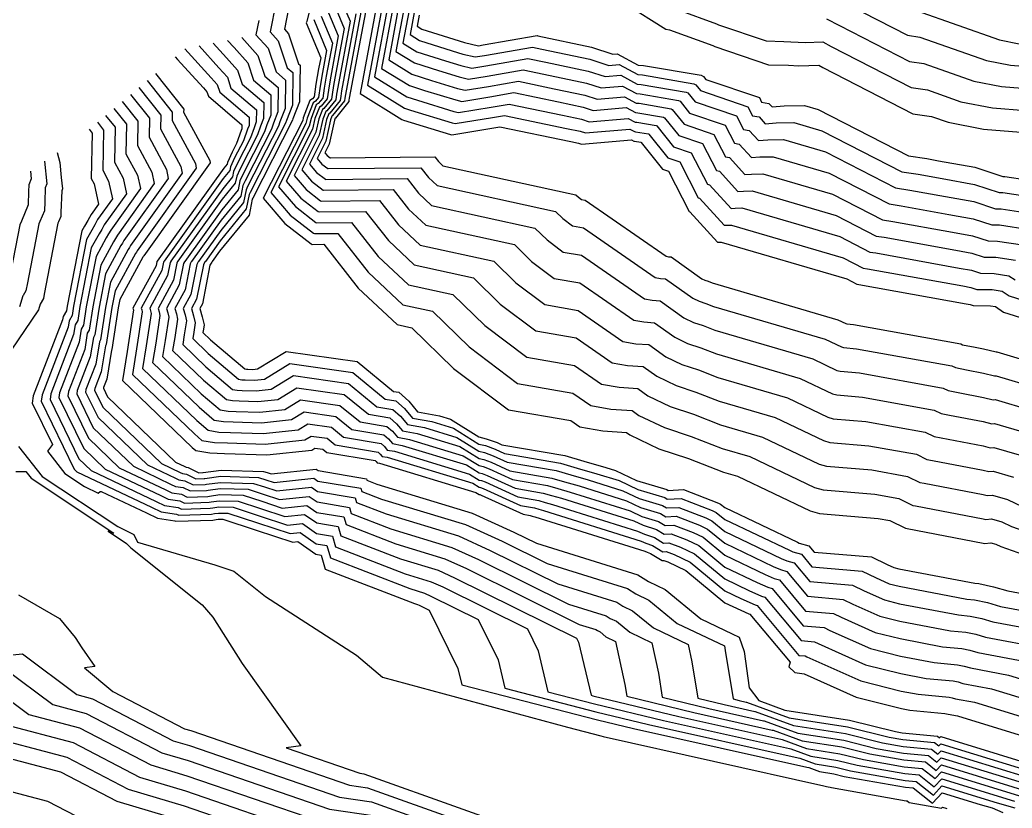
# Model space of a CAD drawing. Header units: millimetres. Extents: x 1157528 to 1158127, y 1280646 to 1281429.
# Drawn here: x 1157855.7 to 1157924.3, y 1281205.8 to 1281260.3 of the extents above; entities that cross this region are included whole.
import ezdxf

# ---------------------------------------------------------------- set-up
doc = ezdxf.new("R2010")
doc.units = ezdxf.units.MM
doc.layers.add('OCTUBRE', color=31, linetype='Continuous')

msp = doc.modelspace()

# ---------------------------------------------------------------- linework, layer by layer
at = {"layer": 'OCTUBRE', "flags": 128}
for points, elevation in [([(1157892.901, 1281280.181), (1157892.7, 1281279.497), (1157892.463, 1281278.692), (1157891.352, 1281274.92), (1157891.222, 1281274.191), (1157891.233, 1281268.502), (1157891.447, 1281268.21), (1157892.975, 1281265.416), (1157895.07, 1281263.141), (1157897.596, 1281261.394), (1157900.38, 1281259.657), (1157900.63, 1281259.607), (1157903.616, 1281258.527), (1157903.766, 1281258.45), (1157907.463, 1281257.192), (1157908.84, 1281257.152), (1157909.561, 1281257.121), (1157910.938, 1281257.158), (1157911.231, 1281257.002), (1157917.453, 1281253.806), (1157918.724, 1281253.617), (1157919.877, 1281253.212), (1157922.336, 1281252.74), (1157924.904, 1281252.528)], 299.5), ([(1157875.904, 1281261.615), (1157875.555, 1281260.172), (1157875.519, 1281260.075), (1157876.521, 1281257.67), (1157876.38, 1281256.91), (1157876.198, 1281255.844), (1157876.061, 1281254.959), (1157875.958, 1281254.832), (1157875.782, 1281254.713), (1157875.317, 1281253.526), (1157875.278, 1281253.342), (1157872.547, 1281247.969), (1157874.039, 1281246.208), (1157875.86, 1281244.806), (1157875.942, 1281244.771), (1157876.744, 1281244.779), (1157879.114, 1281241.753), (1157881.803, 1281239.231), (1157882.824, 1281239.008), (1157885.702, 1281236.2), (1157889.495, 1281233.342), (1157893.817, 1281232.59), (1157894.438, 1281232.159), (1157896.015, 1281231.884), (1157897.654, 1281231.772), (1157897.887, 1281231.604), (1157899.879, 1281230.647), (1157901.946, 1281229.964), (1157904.357, 1281229.031), (1157905.322, 1281228.748), (1157910.342, 1281226.352), (1157911.002, 1281226.168), (1157915.035, 1281225.826), (1157915.859, 1281225.677), (1157916.946, 1281225.147), (1157917.043, 1281225.127), (1157922.291, 1281224.124), (1157922.388, 1281224.099), (1157922.836, 1281224.147), (1157923.187, 1281224.043), (1157923.523, 1281223.884), (1157925.088, 1281223.329)], 309.5), ([(1157879.771, 1281261.706), (1157878.496, 1281254.867), (1157878.476, 1281254.748), (1157878.461, 1281254.65), (1157877.539, 1281253.503), (1157877.519, 1281253.49), (1157877.467, 1281253.358), (1157877.115, 1281251.706), (1157876.812, 1281251.109), (1157876.978, 1281250.913), (1157877.18, 1281250.757), (1157877.189, 1281250.753), (1157884.407, 1281250.825), (1157884.67, 1281250.489), (1157884.969, 1281250.209), (1157894.16, 1281248.2), (1157894.327, 1281248.037), (1157894.548, 1281247.871), (1157894.799, 1281247.827), (1157900.388, 1281243.953), (1157900.563, 1281243.922), (1157900.745, 1281243.91), (1157902.852, 1281242.4), (1157903.073, 1281242.294), (1157903.302, 1281242.218), (1157903.57, 1281242.115), (1157912.26, 1281239.563), (1157912.817, 1281239.297), (1157912.891, 1281239.276), (1157913.339, 1281239.238), (1157920.751, 1281237.898), (1157920.872, 1281237.839), (1157921.75, 1281237.664), (1157922.325, 1281237.554), (1157923.194, 1281237.333), (1157923.244, 1281237.338), (1157926.401, 1281236.403)], 305.5), ([(1157880.528, 1281262.032), (1157879.253, 1281255.193), (1157882.132, 1281253.407), (1157882.254, 1281253.368), (1157885.486, 1281252.374), (1157885.595, 1281252.35), (1157888.497, 1281252.825), (1157888.911, 1281252.897), (1157893.799, 1281251.876), (1157894.33, 1281251.763), (1157894.543, 1281251.695), (1157898.007, 1281251.995), (1157898.168, 1281251.907), (1157898.209, 1281251.904), (1157898.652, 1281251.829), (1157898.669, 1281251.82), (1157900.146, 1281249.973), (1157900.557, 1281249.833), (1157901.991, 1281247.033), (1157902.026, 1281247.026), (1157903.943, 1281244.92), (1157904.038, 1281244.927), (1157904.191, 1281244.93), (1157912.881, 1281242.379), (1157913.572, 1281242.023), (1157913.713, 1281242.002), (1157921.126, 1281240.662), (1157921.404, 1281240.613), (1157921.618, 1281240.542), (1157922.806, 1281240.524), (1157923.149, 1281240.472), (1157923.699, 1281240.096), (1157926.793, 1281239.111)], 304.5), ([(1157880.879, 1281261.855), (1157879.746, 1281255.776), (1157882.304, 1281254.188), (1157882.735, 1281254.051), (1157885.608, 1281253.168), (1157885.826, 1281253.119), (1157888.405, 1281253.541), (1157889.232, 1281253.684), (1157893.515, 1281252.791), (1157894.442, 1281252.593), (1157894.814, 1281252.474), (1157897.884, 1281252.739), (1157898.205, 1281252.565), (1157898.286, 1281252.559), (1157899.174, 1281252.407), (1157899.207, 1281252.39), (1157900.52, 1281250.749), (1157901.342, 1281250.469), (1157902.616, 1281247.979), (1157902.71, 1281247.963), (1157904.415, 1281246.091), (1157904.603, 1281246.104), (1157904.91, 1281246.11), (1157912.634, 1281243.842), (1157914.017, 1281243.132), (1157914.299, 1281243.09), (1157920.888, 1281241.899), (1157921.446, 1281241.799), (1157921.873, 1281241.658), (1157922.929, 1281241.642), (1157923.615, 1281241.539), (1157924.102, 1281241.205), (1157926.846, 1281240.332)], 304), ([(1157881.229, 1281261.677), (1157880.238, 1281256.358), (1157882.477, 1281254.968), (1157883.215, 1281254.734), (1157885.729, 1281253.961), (1157886.056, 1281253.887), (1157888.313, 1281254.257), (1157889.554, 1281254.472), (1157893.23, 1281253.705), (1157894.555, 1281253.422), (1157895.086, 1281253.253), (1157897.76, 1281253.484), (1157898.243, 1281253.222), (1157898.364, 1281253.214), (1157899.695, 1281252.986), (1157899.745, 1281252.96), (1157900.894, 1281251.524), (1157902.126, 1281251.104), (1157903.242, 1281248.926), (1157903.395, 1281248.899), (1157904.886, 1281247.261), (1157905.169, 1281247.281), (1157905.63, 1281247.29), (1157912.388, 1281245.306), (1157914.462, 1281244.24), (1157914.886, 1281244.177), (1157920.651, 1281243.135), (1157921.487, 1281242.986), (1157922.128, 1281242.774), (1157923.052, 1281242.76), (1157924.081, 1281242.605), (1157924.506, 1281242.314)], 303.5), ([(1157881.58, 1281261.5), (1157880.731, 1281256.94), (1157882.649, 1281255.749), (1157883.696, 1281255.417), (1157885.851, 1281254.755), (1157886.286, 1281254.656), (1157888.221, 1281254.973), (1157889.875, 1281255.26), (1157892.945, 1281254.619), (1157894.667, 1281254.252), (1157895.357, 1281254.032), (1157897.636, 1281254.229), (1157898.28, 1281253.879), (1157898.442, 1281253.868), (1157900.217, 1281253.564), (1157900.283, 1281253.53), (1157901.268, 1281252.299), (1157902.911, 1281251.74), (1157903.867, 1281249.873), (1157904.079, 1281249.835), (1157905.358, 1281248.431), (1157905.734, 1281248.458), (1157906.349, 1281248.47), (1157912.142, 1281246.769), (1157914.907, 1281245.349), (1157915.472, 1281245.265), (1157920.413, 1281244.371), (1157921.529, 1281244.173), (1157922.383, 1281243.89), (1157923.175, 1281243.878), (1157924.547, 1281243.672)], 303), ([(1157873.428, 1281261.443), (1157873.034, 1281259.453), (1157873.594, 1281258.833), (1157874.213, 1281256.967), (1157874.593, 1281256.645), (1157874.567, 1281254.399), (1157874.154, 1281253.344), (1157874.082, 1281253.145), (1157871.655, 1281248.369), (1157871.583, 1281248.214), (1157871.382, 1281247.223), (1157869.576, 1281245.017), (1157868.554, 1281243.587), (1157868.52, 1281243.554), (1157868.415, 1281243.356), (1157867.946, 1281240.982), (1157867.591, 1281240.334), (1157867.743, 1281239.839), (1157867.854, 1281239.349), (1157867.756, 1281238.711), (1157867.684, 1281238.265), (1157868.754, 1281237.237), (1157870.854, 1281235.453), (1157871.068, 1281235.418), (1157871.294, 1281235.41), (1157871.944, 1281235.391), (1157872.633, 1281235.462), (1157874.387, 1281236.536), (1157878.747, 1281235.91), (1157880.97, 1281234.081), (1157881.712, 1281233.957), (1157882.322, 1281233.422), (1157882.867, 1281232.764), (1157884.21, 1281232.519), (1157885.71, 1281232.063), (1157887.461, 1281230.971), (1157887.906, 1281230.859), (1157888.584, 1281230.619), (1157889.23, 1281230.324), (1157893.095, 1281229.651), (1157894.252, 1281229.314), (1157895.613, 1281228.922), (1157897.144, 1281228.443), (1157898.437, 1281227.839), (1157900.293, 1281227.274), (1157900.472, 1281227.163), (1157901.433, 1281227.207), (1157903.576, 1281226.379), (1157903.853, 1281226.247), (1157904.451, 1281225.754), (1157908.913, 1281223.624), (1157909.161, 1281223.512), (1157909.749, 1281223.348), (1157910.467, 1281222.487), (1157913.936, 1281222.193), (1157914.871, 1281221.737), (1157915.805, 1281221.318), (1157916.501, 1281221.144), (1157921.167, 1281220.252), (1157921.701, 1281220.203), (1157922.609, 1281220.012), (1157923.491, 1281219.752), (1157928.759, 1281218.77)], 311), ([(1157874.301, 1281261.073), (1157874.018, 1281259.645), (1157874.298, 1281259.336), (1157874.991, 1281257.247), (1157875.095, 1281257.159), (1157875.066, 1281254.633), (1157874.601, 1281253.445), (1157874.565, 1281253.346), (1157871.834, 1281247.973), (1157871.798, 1281247.895), (1157871.572, 1281246.781), (1157869.541, 1281244.299), (1157869.03, 1281243.584), (1157868.992, 1281243.546), (1157868.873, 1281243.324), (1157868.346, 1281240.654), (1157868.169, 1281240.329), (1157868.34, 1281239.772), (1157868.464, 1281239.221), (1157868.415, 1281238.903), (1157868.379, 1281238.68), (1157868.914, 1281238.166), (1157871.276, 1281236.159), (1157871.384, 1281236.141), (1157871.497, 1281236.137), (1157871.822, 1281236.127), (1157872.166, 1281236.163), (1157874.14, 1281237.371), (1157879.044, 1281236.667), (1157881.545, 1281234.609), (1157881.916, 1281234.547), (1157882.602, 1281233.945), (1157883.215, 1281233.205), (1157884.726, 1281232.929), (1157885.49, 1281232.697), (1157887.461, 1281231.468), (1157887.961, 1281231.342), (1157888.723, 1281231.072), (1157889.046, 1281230.925), (1157893.394, 1281230.168), (1157894.697, 1281229.788), (1157896.228, 1281229.348), (1157896.891, 1281229.14), (1157898.346, 1281228.461), (1157900.434, 1281227.825), (1157900.523, 1281227.769), (1157901.605, 1281227.82), (1157904.016, 1281226.887), (1157904.154, 1281226.822), (1157904.453, 1281226.575), (1157909.472, 1281224.179), (1157909.597, 1281224.123), (1157910.257, 1281223.939), (1157910.617, 1281223.508), (1157914.591, 1281223.171), (1157915.663, 1281222.648), (1157916.13, 1281222.439), (1157916.478, 1281222.352), (1157921.727, 1281221.349), (1157921.994, 1281221.324), (1157923.016, 1281221.11), (1157924.007, 1281220.816), (1157929.935, 1281219.712)], 310.5), ([(1157877.072, 1281260.787), (1157877.74, 1281259.184), (1157877.173, 1281256.144), (1157877.052, 1281255.433), (1157876.961, 1281254.843), (1157876.551, 1281254.334), (1157876.433, 1281254.254), (1157876.123, 1281253.463), (1157875.967, 1281252.729), (1157874.146, 1281249.147), (1157875.141, 1281247.972), (1157876.355, 1281247.038), (1157876.41, 1281247.014), (1157879.618, 1281247.046), (1157881.198, 1281245.029), (1157882.99, 1281243.348), (1157887.075, 1281242.455), (1157888.936, 1281240.639), (1157891.39, 1281238.79), (1157894.185, 1281238.304), (1157896.669, 1281236.582), (1157897.721, 1281236.399), (1157898.813, 1281236.324), (1157899.749, 1281235.653), (1157901.076, 1281235.015), (1157902.454, 1281234.559), (1157904.062, 1281233.938), (1157907.924, 1281232.804), (1157911.27, 1281231.206), (1157911.71, 1281231.083), (1157914.399, 1281230.855), (1157917.693, 1281230.26), (1157918.418, 1281229.906), (1157918.808, 1281229.828), (1157922.304, 1281229.16), (1157922.69, 1281229.062), (1157922.989, 1281229.094), (1157924.392, 1281228.678)], 308), ([(1157877.59, 1281261.024), (1157878.146, 1281259.688), (1157877.438, 1281255.888), (1157877.337, 1281255.296), (1157877.261, 1281254.805), (1157876.748, 1281254.167), (1157876.65, 1281254.102), (1157876.392, 1281253.442), (1157876.197, 1281252.524), (1157874.68, 1281249.539), (1157875.508, 1281248.561), (1157876.52, 1281247.782), (1157876.566, 1281247.762), (1157880.576, 1281247.802), (1157881.892, 1281246.121), (1157883.386, 1281244.72), (1157888.492, 1281243.604), (1157890.015, 1281242.119), (1157892.021, 1281240.606), (1157894.308, 1281240.208), (1157897.413, 1281238.056), (1157898.289, 1281237.903), (1157899.2, 1281237.841), (1157900.37, 1281237.002), (1157901.476, 1281236.471), (1157902.624, 1281236.091), (1157903.964, 1281235.573), (1157908.791, 1281234.156), (1157911.579, 1281232.825), (1157911.947, 1281232.722), (1157914.187, 1281232.532), (1157918.305, 1281231.788), (1157918.909, 1281231.493), (1157919.397, 1281231.396), (1157922.308, 1281230.839), (1157922.791, 1281230.716), (1157923.04, 1281230.742), (1157924.794, 1281230.223)], 307.5), ([(1157878.107, 1281261.261), (1157878.552, 1281260.192), (1157877.703, 1281255.633), (1157877.622, 1281255.159), (1157877.561, 1281254.766), (1157876.946, 1281254.001), (1157876.868, 1281253.949), (1157876.661, 1281253.421), (1157876.426, 1281252.319), (1157875.213, 1281249.931), (1157875.876, 1281249.149), (1157876.685, 1281248.525), (1157876.721, 1281248.51), (1157881.533, 1281248.558), (1157882.587, 1281247.213), (1157883.782, 1281246.092), (1157889.909, 1281244.753), (1157891.093, 1281243.598), (1157892.653, 1281242.423), (1157894.431, 1281242.113), (1157898.157, 1281239.53), (1157898.858, 1281239.408), (1157899.586, 1281239.358), (1157900.99, 1281238.352), (1157901.875, 1281237.927), (1157902.794, 1281237.623), (1157903.865, 1281237.208), (1157909.658, 1281235.507), (1157911.889, 1281234.443), (1157912.183, 1281234.361), (1157913.975, 1281234.209), (1157918.917, 1281233.315), (1157919.4, 1281233.08), (1157919.985, 1281232.963), (1157922.312, 1281232.518), (1157922.892, 1281232.37), (1157923.091, 1281232.391), (1157925.196, 1281231.768)], 307), ([(1157879.365, 1281261.201), (1157878.232, 1281255.122), (1157878.191, 1281254.885), (1157878.161, 1281254.688), (1157877.341, 1281253.669), (1157877.302, 1281253.643), (1157877.198, 1281253.379), (1157876.886, 1281251.91), (1157876.279, 1281250.716), (1157876.61, 1281250.325), (1157877.015, 1281250.013), (1157877.033, 1281250.005), (1157883.449, 1281250.069), (1157883.976, 1281249.397), (1157884.573, 1281248.837), (1157892.743, 1281247.051), (1157893.249, 1281246.557), (1157893.916, 1281246.055), (1157894.677, 1281245.922), (1157899.644, 1281242.479), (1157899.995, 1281242.418), (1157900.359, 1281242.393), (1157902.231, 1281241.051), (1157902.673, 1281240.838), (1157903.133, 1281240.686), (1157903.669, 1281240.479), (1157911.393, 1281238.211), (1157912.508, 1281237.679), (1157912.655, 1281237.638), (1157913.551, 1281237.562), (1157920.14, 1281236.371), (1157920.381, 1281236.253), (1157921.162, 1281236.097), (1157922.321, 1281235.875), (1157923.093, 1281235.679), (1157923.193, 1281235.689), (1157925.999, 1281234.858)], 306), ([(1157881.931, 1281261.322), (1157881.223, 1281257.522), (1157882.822, 1281256.53), (1157884.176, 1281256.1), (1157885.972, 1281255.549), (1157886.516, 1281255.425), (1157888.129, 1281255.689), (1157890.197, 1281256.048), (1157892.661, 1281255.533), (1157894.779, 1281255.081), (1157895.628, 1281254.811), (1157897.512, 1281254.974), (1157898.317, 1281254.536), (1157898.519, 1281254.522), (1157900.738, 1281254.143), (1157900.822, 1281254.1), (1157901.642, 1281253.075), (1157903.696, 1281252.376), (1157904.493, 1281250.819), (1157904.764, 1281250.772), (1157905.829, 1281249.602), (1157906.3, 1281249.635), (1157907.068, 1281249.65), (1157911.896, 1281248.232), (1157915.352, 1281246.457), (1157916.058, 1281246.352), (1157920.176, 1281245.607), (1157921.57, 1281245.359), (1157922.638, 1281245.006), (1157923.299, 1281244.996), (1157925.013, 1281244.738)], 302.5), ([(1157882.282, 1281261.144), (1157881.715, 1281258.105), (1157882.995, 1281257.311), (1157884.657, 1281256.784), (1157886.093, 1281256.342), (1157886.747, 1281256.194), (1157888.036, 1281256.405), (1157890.519, 1281256.835), (1157892.376, 1281256.448), (1157894.891, 1281255.911), (1157895.899, 1281255.59), (1157897.389, 1281255.718), (1157898.354, 1281255.194), (1157898.597, 1281255.177), (1157901.259, 1281254.722), (1157901.36, 1281254.671), (1157902.016, 1281253.85), (1157904.481, 1281253.011), (1157905.118, 1281251.766), (1157905.448, 1281251.708), (1157906.3, 1281250.772), (1157906.865, 1281250.812), (1157907.787, 1281250.83), (1157911.649, 1281249.696), (1157915.797, 1281247.565), (1157916.644, 1281247.439), (1157919.939, 1281246.844), (1157921.611, 1281246.546), (1157922.894, 1281246.123), (1157923.422, 1281246.115), (1157925.479, 1281245.804)], 302), ([(1157882.633, 1281260.967), (1157882.208, 1281258.687), (1157883.167, 1281258.092), (1157885.137, 1281257.467), (1157886.215, 1281257.136), (1157886.977, 1281256.963), (1157887.944, 1281257.121), (1157890.84, 1281257.623), (1157892.091, 1281257.362), (1157895.003, 1281256.74), (1157896.171, 1281256.368), (1157897.265, 1281256.463), (1157898.391, 1281255.851), (1157898.675, 1281255.832), (1157901.781, 1281255.3), (1157901.898, 1281255.241), (1157902.39, 1281254.625), (1157905.266, 1281253.647), (1157905.744, 1281252.713), (1157906.133, 1281252.644), (1157906.772, 1281251.942), (1157907.431, 1281251.989), (1157908.506, 1281252.01), (1157911.403, 1281251.16), (1157916.242, 1281248.674), (1157917.23, 1281248.527), (1157919.701, 1281248.08), (1157921.653, 1281247.733), (1157923.149, 1281247.239), (1157923.545, 1281247.233), (1157925.945, 1281246.871)], 301.5), ([(1157882.983, 1281260.789), (1157882.7, 1281259.269), (1157883.34, 1281258.872), (1157885.618, 1281258.15), (1157886.336, 1281257.929), (1157887.207, 1281257.731), (1157887.852, 1281257.837), (1157891.162, 1281258.411), (1157891.807, 1281258.276), (1157895.116, 1281257.57), (1157896.442, 1281257.147), (1157897.141, 1281257.208), (1157898.429, 1281256.508), (1157898.753, 1281256.486), (1157902.302, 1281255.879), (1157902.436, 1281255.811), (1157902.764, 1281255.4), (1157906.05, 1281254.282), (1157906.369, 1281253.66), (1157906.817, 1281253.58), (1157907.243, 1281253.112), (1157907.996, 1281253.166), (1157909.226, 1281253.19), (1157911.157, 1281252.623), (1157916.687, 1281249.782), (1157917.817, 1281249.614), (1157919.464, 1281249.316), (1157921.694, 1281248.919), (1157923.404, 1281248.355), (1157923.668, 1281248.351), (1157926.411, 1281247.937)], 301), ([(1157901.232, 1281260.978), (1157903.886, 1281260.018), (1157904.02, 1281259.95), (1157907.306, 1281258.831), (1157908.53, 1281258.796), (1157909.991, 1281258.733), (1157911.212, 1281258.765), (1157911.798, 1281258.454), (1157917.329, 1281255.613), (1157918.458, 1281255.445), (1157920.766, 1281254.636), (1157922.951, 1281254.216), (1157925.234, 1281254.028)], 299), ([(1157912.933, 1281261.358), (1157917.081, 1281259.227), (1157917.928, 1281259.101), (1157922.542, 1281257.482), (1157924.181, 1281257.167), (1157925.893, 1281257.026)], 298), ([(1157917.663, 1281260.93), (1157923.431, 1281258.906), (1157924.796, 1281258.643)], 297.5), ([(1157872.247, 1281260.255), (1157872.049, 1281259.26), (1157872.89, 1281258.331), (1157873.435, 1281256.688), (1157874.091, 1281256.131), (1157874.068, 1281254.166), (1157873.706, 1281253.242), (1157873.599, 1281252.943), (1157871.475, 1281248.764), (1157871.367, 1281248.532), (1157871.191, 1281247.665), (1157869.611, 1281245.735), (1157868.078, 1281243.59), (1157868.048, 1281243.561), (1157867.956, 1281243.388), (1157867.546, 1281241.311), (1157867.014, 1281240.338), (1157867.147, 1281239.905), (1157867.243, 1281239.477), (1157867.098, 1281238.52), (1157866.988, 1281237.85), (1157868.594, 1281236.309), (1157870.431, 1281234.748), (1157870.753, 1281234.695), (1157871.092, 1281234.683), (1157872.067, 1281234.654), (1157873.1, 1281234.762), (1157874.635, 1281235.701), (1157878.45, 1281235.154), (1157880.395, 1281233.553), (1157881.508, 1281233.367), (1157882.042, 1281232.899), (1157882.518, 1281232.323), (1157883.694, 1281232.108), (1157885.929, 1281231.429), (1157887.462, 1281230.473), (1157887.851, 1281230.375), (1157888.444, 1281230.165), (1157889.414, 1281229.723), (1157892.795, 1281229.135), (1157893.808, 1281228.839), (1157894.999, 1281228.497), (1157897.397, 1281227.746), (1157898.529, 1281227.217), (1157900.153, 1281226.722), (1157900.42, 1281226.556), (1157901.262, 1281226.595), (1157903.137, 1281225.87), (1157903.551, 1281225.673), (1157904.45, 1281224.933), (1157908.353, 1281223.069), (1157908.726, 1281222.902), (1157909.24, 1281222.758), (1157910.318, 1281221.466), (1157913.28, 1281221.215), (1157914.079, 1281220.825), (1157915.48, 1281220.197), (1157916.524, 1281219.937), (1157920.607, 1281219.156), (1157921.408, 1281219.082), (1157922.203, 1281218.915), (1157922.974, 1281218.687), (1157927.584, 1281217.828)], 311.5), ([(1157876.037, 1281260.312), (1157876.927, 1281258.175), (1157876.644, 1281256.655), (1157876.483, 1281255.707), (1157876.361, 1281254.921), (1157876.156, 1281254.666), (1157875.999, 1281254.56), (1157875.586, 1281253.505), (1157875.507, 1281253.138), (1157873.08, 1281248.362), (1157874.406, 1281246.796), (1157876.025, 1281245.55), (1157876.098, 1281245.519), (1157877.702, 1281245.535), (1157879.808, 1281242.845), (1157882.199, 1281240.603), (1157884.241, 1281240.157), (1157886.78, 1281237.68), (1157890.126, 1281235.158), (1157893.94, 1281234.494), (1157895.182, 1281233.633), (1157896.584, 1281233.389), (1157898.04, 1281233.289), (1157898.508, 1281232.954), (1157900.278, 1281232.103), (1157902.115, 1281231.496), (1157904.258, 1281230.667), (1157906.189, 1281230.1), (1157910.651, 1281227.97), (1157911.238, 1281227.806), (1157914.823, 1281227.502), (1157916.47, 1281227.204), (1157917.437, 1281226.733), (1157917.632, 1281226.694), (1157922.295, 1281225.803), (1157922.489, 1281225.753), (1157922.887, 1281225.796), (1157923.589, 1281225.588), (1157924.261, 1281225.27), (1157925.653, 1281224.777)], 309), ([(1157876.555, 1281260.55), (1157877.334, 1281258.679), (1157876.909, 1281256.4), (1157876.768, 1281255.57), (1157876.661, 1281254.882), (1157876.353, 1281254.5), (1157876.216, 1281254.407), (1157875.854, 1281253.484), (1157875.737, 1281252.933), (1157873.613, 1281248.754), (1157874.774, 1281247.384), (1157876.19, 1281246.294), (1157876.254, 1281246.266), (1157878.66, 1281246.29), (1157880.503, 1281243.937), (1157882.594, 1281241.976), (1157885.658, 1281241.306), (1157887.858, 1281239.159), (1157890.758, 1281236.974), (1157894.062, 1281236.399), (1157895.925, 1281235.108), (1157897.152, 1281234.894), (1157898.427, 1281234.807), (1157899.129, 1281234.303), (1157900.677, 1281233.559), (1157902.285, 1281233.027), (1157904.16, 1281232.302), (1157907.057, 1281231.452), (1157910.961, 1281229.588), (1157911.474, 1281229.445), (1157914.611, 1281229.179), (1157917.082, 1281228.732), (1157917.927, 1281228.32), (1157918.22, 1281228.261), (1157922.3, 1281227.481), (1157922.589, 1281227.408), (1157922.938, 1281227.445), (1157923.99, 1281227.133), (1157925, 1281226.657)], 308.5), ([(1157878.958, 1281260.697), (1157877.967, 1281255.377), (1157877.907, 1281255.022), (1157877.861, 1281254.727), (1157877.144, 1281253.835), (1157877.085, 1281253.796), (1157876.93, 1281253.4), (1157876.656, 1281252.115), (1157875.746, 1281250.324), (1157876.243, 1281249.737), (1157876.85, 1281249.269), (1157876.877, 1281249.258), (1157882.491, 1281249.314), (1157883.281, 1281248.305), (1157884.178, 1281247.464), (1157891.326, 1281245.902), (1157892.171, 1281245.078), (1157893.285, 1281244.239), (1157894.554, 1281244.018), (1157898.901, 1281241.004), (1157899.426, 1281240.913), (1157899.972, 1281240.875), (1157901.61, 1281239.701), (1157902.274, 1281239.382), (1157902.963, 1281239.155), (1157903.767, 1281238.844), (1157910.525, 1281236.859), (1157912.198, 1281236.061), (1157912.419, 1281235.999), (1157913.763, 1281235.885), (1157919.528, 1281234.843), (1157919.891, 1281234.666), (1157920.573, 1281234.53), (1157922.316, 1281234.197), (1157922.993, 1281234.024), (1157923.142, 1281234.04), (1157925.597, 1281233.313)], 306.5), ([(1157883.334, 1281260.612), (1157883.193, 1281259.852), (1157883.512, 1281259.653), (1157886.098, 1281258.833), (1157886.458, 1281258.722), (1157887.438, 1281258.5), (1157887.76, 1281258.553), (1157891.483, 1281259.199), (1157891.522, 1281259.19), (1157895.228, 1281258.399), (1157896.713, 1281257.926), (1157897.017, 1281257.953), (1157898.466, 1281257.166), (1157898.83, 1281257.14), (1157902.824, 1281256.457), (1157902.974, 1281256.381), (1157903.138, 1281256.176), (1157906.835, 1281254.917), (1157906.995, 1281254.606), (1157907.502, 1281254.517), (1157907.715, 1281254.283), (1157908.562, 1281254.343), (1157909.945, 1281254.37), (1157910.91, 1281254.086), (1157917.132, 1281250.891), (1157918.403, 1281250.702), (1157919.226, 1281250.553), (1157921.736, 1281250.106), (1157923.659, 1281249.471), (1157923.791, 1281249.469), (1157926.877, 1281249.004)], 300.5), ([(1157911.486, 1281260.373), (1157912.366, 1281259.906), (1157917.205, 1281257.42), (1157918.193, 1281257.273), (1157921.654, 1281256.059), (1157923.566, 1281255.692), (1157925.563, 1281255.527)], 298.5), ([(1157870.081, 1281258.874), (1157870.537, 1281258.37), (1157871.481, 1281257.326), (1157871.879, 1281256.128), (1157873.087, 1281255.102), (1157873.07, 1281253.699), (1157872.812, 1281253.039), (1157872.633, 1281252.541), (1157871.116, 1281249.556), (1157870.935, 1281249.168), (1157870.81, 1281248.549), (1157869.681, 1281247.171), (1157867.126, 1281243.596), (1157867.104, 1281243.576), (1157867.039, 1281243.452), (1157866.745, 1281241.968), (1157865.859, 1281240.347), (1157865.954, 1281240.038), (1157866.023, 1281239.731), (1157865.78, 1281238.137), (1157865.598, 1281237.022), (1157868.273, 1281234.452), (1157869.586, 1281233.337), (1157870.122, 1281233.249), (1157870.687, 1281233.229), (1157872.312, 1281233.181), (1157874.035, 1281233.36), (1157875.131, 1281234.031), (1157877.856, 1281233.64), (1157879.245, 1281232.496), (1157881.1, 1281232.187), (1157881.482, 1281231.852), (1157881.822, 1281231.441), (1157882.662, 1281231.288), (1157886.369, 1281230.16), (1157887.464, 1281229.478), (1157887.742, 1281229.408), (1157888.165, 1281229.258), (1157889.781, 1281228.522), (1157892.196, 1281228.101), (1157892.92, 1281227.89), (1157893.77, 1281227.645), (1157897.904, 1281226.351), (1157898.712, 1281225.974), (1157899.872, 1281225.62), (1157900.318, 1281225.343), (1157900.919, 1281225.37), (1157902.258, 1281224.853), (1157902.949, 1281224.524), (1157904.446, 1281223.29), (1157907.235, 1281221.96), (1157907.856, 1281221.68), (1157908.222, 1281221.577), (1157910.019, 1281219.424), (1157911.969, 1281219.259), (1157912.495, 1281219.002), (1157914.83, 1281217.955), (1157916.57, 1281217.521), (1157919.487, 1281216.964), (1157920.822, 1281216.84), (1157921.39, 1281216.72), (1157921.941, 1281216.558), (1157925.234, 1281215.944)], 312.5), ([(1157871.065, 1281259.067), (1157872.186, 1281257.828), (1157872.657, 1281256.408), (1157873.589, 1281255.616), (1157873.569, 1281253.932), (1157873.259, 1281253.141), (1157873.116, 1281252.742), (1157871.296, 1281249.16), (1157871.151, 1281248.85), (1157871.001, 1281248.107), (1157869.646, 1281246.453), (1157867.602, 1281243.593), (1157867.576, 1281243.568), (1157867.497, 1281243.42), (1157867.146, 1281241.64), (1157866.436, 1281240.343), (1157866.551, 1281239.971), (1157866.633, 1281239.604), (1157866.439, 1281238.328), (1157866.293, 1281237.436), (1157868.434, 1281235.38), (1157870.009, 1281234.042), (1157870.437, 1281233.972), (1157870.889, 1281233.956), (1157872.19, 1281233.918), (1157873.567, 1281234.061), (1157874.883, 1281234.866), (1157878.153, 1281234.397), (1157879.82, 1281233.025), (1157881.304, 1281232.777), (1157881.762, 1281232.375), (1157882.17, 1281231.882), (1157883.178, 1281231.698), (1157886.149, 1281230.795), (1157887.463, 1281229.976), (1157887.796, 1281229.892), (1157888.305, 1281229.712), (1157889.597, 1281229.122), (1157892.496, 1281228.618), (1157893.364, 1281228.365), (1157894.384, 1281228.071), (1157897.65, 1281227.048), (1157898.62, 1281226.595), (1157900.012, 1281226.171), (1157900.369, 1281225.949), (1157901.09, 1281225.983), (1157902.698, 1281225.361), (1157903.25, 1281225.098), (1157904.448, 1281224.112), (1157907.794, 1281222.514), (1157908.291, 1281222.291), (1157908.731, 1281222.168), (1157910.168, 1281220.445), (1157912.625, 1281220.237), (1157913.287, 1281219.914), (1157915.155, 1281219.076), (1157916.547, 1281218.729), (1157920.047, 1281218.06), (1157921.115, 1281217.961), (1157921.796, 1281217.818), (1157922.457, 1281217.622), (1157926.409, 1281216.886)], 312), ([(1157867.128, 1281258.296), (1157868.952, 1281256.28), (1157869.369, 1281255.819), (1157869.545, 1281255.289), (1157871.58, 1281253.56), (1157871.574, 1281252.999), (1157871.47, 1281252.735), (1157871.184, 1281251.937), (1157870.577, 1281250.743), (1157870.288, 1281250.123), (1157870.238, 1281249.876), (1157869.787, 1281249.324), (1157865.697, 1281243.606), (1157865.689, 1281243.597), (1157865.662, 1281243.548), (1157865.545, 1281242.955), (1157864.127, 1281240.36), (1157864.165, 1281240.236), (1157864.192, 1281240.114), (1157863.804, 1281237.563), (1157863.512, 1281235.778), (1157867.793, 1281231.667), (1157868.318, 1281231.221), (1157869.175, 1281231.08), (1157870.08, 1281231.048), (1157872.681, 1281230.971), (1157875.436, 1281231.258), (1157875.874, 1281231.526), (1157876.964, 1281231.37), (1157877.52, 1281230.912), (1157880.489, 1281230.416), (1157880.641, 1281230.282), (1157880.777, 1281230.118), (1157881.113, 1281230.057), (1157887.028, 1281228.258), (1157887.466, 1281227.985), (1157887.577, 1281227.957), (1157887.746, 1281227.897), (1157890.331, 1281226.719), (1157891.297, 1281226.551), (1157891.587, 1281226.466), (1157891.927, 1281226.368), (1157898.663, 1281224.259), (1157898.987, 1281224.108), (1157899.451, 1281223.966), (1157900.164, 1281223.522), (1157900.405, 1281223.534), (1157900.941, 1281223.326), (1157902.045, 1281222.801), (1157904.441, 1281220.827), (1157905.556, 1281220.295), (1157906.55, 1281219.848), (1157906.696, 1281219.807), (1157909.571, 1281216.361), (1157910.003, 1281216.324), (1157910.119, 1281216.267), (1157913.856, 1281214.593), (1157916.64, 1281213.898), (1157917.806, 1281213.675), (1157919.943, 1281213.476), (1157920.17, 1281213.429), (1157920.39, 1281213.363), (1157921.708, 1281213.118), (1157932.415, 1281209.835)], 314), ([(1157868.113, 1281258.489), (1157869.48, 1281256.977), (1157870.073, 1281256.321), (1157870.323, 1281255.569), (1157872.082, 1281254.074), (1157872.073, 1281253.232), (1157871.918, 1281252.836), (1157871.667, 1281252.139), (1157870.757, 1281250.348), (1157870.504, 1281249.805), (1157870.429, 1281249.434), (1157869.752, 1281248.606), (1157866.173, 1281243.603), (1157866.161, 1281243.59), (1157866.121, 1281243.516), (1157865.945, 1281242.626), (1157864.704, 1281240.356), (1157864.761, 1281240.17), (1157864.803, 1281239.987), (1157864.462, 1281237.754), (1157864.208, 1281236.192), (1157867.953, 1281232.595), (1157868.741, 1281231.926), (1157869.491, 1281231.803), (1157870.282, 1281231.775), (1157872.558, 1281231.708), (1157874.969, 1281231.958), (1157875.627, 1281232.361), (1157877.261, 1281232.126), (1157878.095, 1281231.44), (1157880.693, 1281231.006), (1157880.921, 1281230.806), (1157881.126, 1281230.559), (1157881.629, 1281230.467), (1157886.808, 1281228.892), (1157887.465, 1281228.483), (1157887.632, 1281228.441), (1157887.886, 1281228.351), (1157890.147, 1281227.32), (1157891.597, 1281227.067), (1157892.031, 1281226.941), (1157892.541, 1281226.794), (1157898.41, 1281224.956), (1157898.895, 1281224.73), (1157899.591, 1281224.518), (1157900.216, 1281224.129), (1157900.576, 1281224.146), (1157901.38, 1281223.835), (1157902.347, 1281223.375), (1157904.442, 1281221.648), (1157906.116, 1281220.85), (1157906.985, 1281220.458), (1157907.205, 1281220.397), (1157909.72, 1281217.382), (1157910.658, 1281217.302), (1157910.911, 1281217.179), (1157914.181, 1281215.714), (1157916.617, 1281215.105), (1157918.366, 1281214.771), (1157920.236, 1281214.597), (1157920.577, 1281214.526), (1157920.907, 1281214.428), (1157922.883, 1281214.06), (1157932.252, 1281211.187)], 313.5), ([(1157869.097, 1281258.682), (1157870.008, 1281257.674), (1157870.777, 1281256.824), (1157871.101, 1281255.849), (1157872.585, 1281254.588), (1157872.572, 1281253.466), (1157872.365, 1281252.938), (1157872.15, 1281252.34), (1157870.936, 1281249.952), (1157870.72, 1281249.487), (1157870.619, 1281248.992), (1157869.717, 1281247.888), (1157866.649, 1281243.6), (1157866.633, 1281243.583), (1157866.58, 1281243.484), (1157866.345, 1281242.297), (1157865.282, 1281240.351), (1157865.358, 1281240.104), (1157865.413, 1281239.859), (1157865.121, 1281237.946), (1157864.903, 1281236.607), (1157868.113, 1281233.524), (1157869.163, 1281232.632), (1157869.806, 1281232.526), (1157870.485, 1281232.502), (1157872.435, 1281232.444), (1157874.502, 1281232.659), (1157875.379, 1281233.196), (1157877.559, 1281232.883), (1157878.67, 1281231.968), (1157880.897, 1281231.596), (1157881.202, 1281231.329), (1157881.474, 1281231), (1157882.146, 1281230.877), (1157886.588, 1281229.526), (1157887.464, 1281228.98), (1157887.687, 1281228.924), (1157888.025, 1281228.804), (1157889.964, 1281227.921), (1157891.896, 1281227.584), (1157892.475, 1281227.415), (1157893.156, 1281227.22), (1157898.157, 1281225.653), (1157898.804, 1281225.352), (1157899.732, 1281225.069), (1157900.267, 1281224.736), (1157900.748, 1281224.758), (1157901.819, 1281224.344), (1157902.648, 1281223.95), (1157904.444, 1281222.469), (1157906.675, 1281221.405), (1157907.42, 1281221.069), (1157907.714, 1281220.987), (1157909.869, 1281218.403), (1157911.314, 1281218.28), (1157911.703, 1281218.091), (1157914.506, 1281216.835), (1157916.594, 1281216.313), (1157918.926, 1281215.867), (1157920.529, 1281215.718), (1157920.983, 1281215.623), (1157921.424, 1281215.493), (1157924.058, 1281215.002), (1157932.089, 1281212.54)], 313), ([(1157866.471, 1281257.742), (1157866.638, 1281257.558), (1157867.367, 1281256.751), (1157868.423, 1281255.584), (1157868.665, 1281255.316), (1157868.767, 1281255.01), (1157871.078, 1281253.046), (1157871.075, 1281252.765), (1157871.023, 1281252.633), (1157870.701, 1281251.736), (1157870.398, 1281251.139), (1157870.073, 1281250.442), (1157870.048, 1281250.318), (1157869.822, 1281250.042), (1157865.221, 1281243.609), (1157865.217, 1281243.605), (1157865.204, 1281243.58), (1157865.145, 1281243.283), (1157863.549, 1281240.365), (1157863.568, 1281240.303), (1157863.582, 1281240.242), (1157863.145, 1281237.371), (1157862.817, 1281235.363), (1157867.633, 1281230.738), (1157867.896, 1281230.515), (1157868.86, 1281230.357), (1157869.877, 1281230.321), (1157872.803, 1281230.235), (1157875.903, 1281230.557), (1157876.122, 1281230.691), (1157876.667, 1281230.613), (1157876.945, 1281230.384), (1157880.285, 1281229.826), (1157880.361, 1281229.759), (1157880.429, 1281229.677), (1157880.597, 1281229.646), (1157887.247, 1281227.624), (1157887.466, 1281227.488), (1157887.522, 1281227.474), (1157887.607, 1281227.444), (1157890.515, 1281226.118), (1157890.998, 1281226.034), (1157891.142, 1281225.992), (1157891.312, 1281225.943), (1157898.917, 1281223.561), (1157899.078, 1281223.486), (1157899.31, 1281223.415), (1157900.113, 1281222.916), (1157900.233, 1281222.921), (1157900.501, 1281222.818), (1157901.744, 1281222.226), (1157904.439, 1281220.006), (1157904.996, 1281219.74), (1157906.114, 1281219.237), (1157906.188, 1281219.216), (1157908.963, 1281215.889), (1157908.864, 1281215.577), (1157909.296, 1281215.184), (1157909.922, 1281215.089), (1157913.531, 1281213.472), (1157916.663, 1281212.69), (1157917.246, 1281212.578), (1157919.65, 1281212.355), (1157919.764, 1281212.331), (1157919.874, 1281212.299), (1157920.532, 1281212.176), (1157932.578, 1281208.482)], 314.5), ([(1157864.531, 1281256.108), (1157866.266, 1281253.908), (1157866.254, 1281253.331), (1157867.86, 1281250.357), (1157867.925, 1281250.048), (1157863.835, 1281244.33), (1157863.785, 1281244.238), (1157863.733, 1281244.15), (1157862.315, 1281241.556), (1157862.09, 1281240.399), (1157861.701, 1281237.848), (1157861.65, 1281237.758), (1157861.359, 1281235.973), (1157860.908, 1281234.806), (1157860.894, 1281234.694), (1157861.464, 1281233.521), (1157865.525, 1281229.621), (1157866.81, 1281229.009), (1157866.977, 1281228.927), (1157867.243, 1281228.891), (1157867.896, 1281228.565), (1157868.461, 1281228.583), (1157868.513, 1281228.593), (1157869.622, 1281228.746), (1157872.222, 1281228.669), (1157872.736, 1281228.504), (1157873.296, 1281228.318), (1157876.051, 1281228.604), (1157876.329, 1281228.41), (1157879.297, 1281227.914), (1157879.358, 1281227.701), (1157880.731, 1281227.171), (1157886.524, 1281225.41), (1157889.058, 1281224.254), (1157892.174, 1281222.712), (1157897.713, 1281220.977), (1157898.296, 1281220.614), (1157899.199, 1281220.185), (1157901.156, 1281218.572), (1157904.417, 1281217.012), (1157904.484, 1281216.702), (1157905.024, 1281213.349), (1157905.443, 1281213.248), (1157905.932, 1281213.138), (1157905.938, 1281213.137), (1157908.891, 1281212.038), (1157912.935, 1281211.424), (1157915.8, 1281210.708), (1157916.741, 1281210.542), (1157918.937, 1281210.339), (1157919.234, 1281210.103), (1157919.382, 1281210.26), (1157930.374, 1281206.889)], 316), ([(1157865.105, 1281256.592), (1157867.056, 1281254.116), (1157867.052, 1281253.904), (1157868.858, 1281250.559), (1157868.891, 1281250.404), (1157864.29, 1281243.971), (1157864.265, 1281243.925), (1157864.239, 1281243.881), (1157862.643, 1281240.962), (1157862.531, 1281240.384), (1157862.094, 1281237.514), (1157862.068, 1281237.469), (1157861.74, 1281235.461), (1157861.515, 1281234.878), (1157861.508, 1281234.822), (1157861.793, 1281234.235), (1157866.499, 1281229.715), (1157867.142, 1281229.409), (1157867.225, 1281229.369), (1157867.358, 1281229.35), (1157868.092, 1281228.984), (1157868.375, 1281228.993), (1157868.401, 1281228.998), (1157869.648, 1281229.17), (1157872.574, 1281229.084), (1157872.831, 1281229.001), (1157873.111, 1281228.908), (1157876.211, 1281229.23), (1157876.349, 1281229.133), (1157879.689, 1281228.575), (1157879.72, 1281228.469), (1157880.406, 1281228.204), (1157886.995, 1281226.2), (1157889.878, 1281224.886), (1157891.436, 1281224.114), (1157898.441, 1281221.921), (1157899.179, 1281221.462), (1157900.321, 1281220.918), (1157902.796, 1281218.879), (1157904.953, 1281217.847), (1157905.443, 1281217.627), (1157905.797, 1281216.642), (1157906.142, 1281214.128), (1157906.801, 1281213.234), (1157908.592, 1281212.568), (1157913.071, 1281211.887), (1157916.243, 1281211.095), (1157916.714, 1281211.012), (1157919.147, 1281210.786), (1157919.296, 1281210.669), (1157919.369, 1281210.747), (1157931.558, 1281207.01)], 315.5), ([(1157863.957, 1281255.625), (1157865.475, 1281253.699), (1157865.456, 1281252.758), (1157866.861, 1281250.156), (1157866.959, 1281249.692), (1157863.38, 1281244.689), (1157863.306, 1281244.551), (1157863.227, 1281244.419), (1157861.986, 1281242.149), (1157861.649, 1281240.415), (1157861.309, 1281238.182), (1157861.232, 1281238.047), (1157860.977, 1281236.486), (1157860.302, 1281234.735), (1157860.279, 1281234.567), (1157861.134, 1281232.807), (1157864.551, 1281229.526), (1157866.479, 1281228.608), (1157866.73, 1281228.486), (1157867.128, 1281228.431), (1157867.699, 1281228.147), (1157868.548, 1281228.173), (1157868.625, 1281228.189), (1157869.595, 1281228.322), (1157871.871, 1281228.255), (1157872.641, 1281228.006), (1157873.481, 1281227.728), (1157875.891, 1281227.979), (1157876.308, 1281227.688), (1157878.906, 1281227.254), (1157878.997, 1281226.934), (1157881.056, 1281226.139), (1157886.052, 1281224.619), (1157888.238, 1281223.623), (1157892.912, 1281221.309), (1157896.984, 1281220.034), (1157897.413, 1281219.767), (1157898.076, 1281219.451), (1157899.515, 1281218.266), (1157901.913, 1281217.119), (1157902.172, 1281215.918), (1157902.575, 1281213.411), (1157904.398, 1281212.972), (1157906.528, 1281212.494), (1157906.553, 1281212.489), (1157909.19, 1281211.509), (1157912.8, 1281210.96), (1157915.357, 1281210.321), (1157916.769, 1281210.073), (1157918.726, 1281209.891), (1157919.173, 1281209.538), (1157919.394, 1281209.773), (1157929.191, 1281206.769)], 316.5), ([(1157862.809, 1281254.658), (1157863.894, 1281253.283), (1157863.861, 1281251.611), (1157864.864, 1281249.753), (1157865.026, 1281248.981), (1157862.471, 1281245.407), (1157862.346, 1281245.178), (1157862.215, 1281244.958), (1157861.329, 1281243.336), (1157860.767, 1281240.445), (1157860.524, 1281238.85), (1157860.396, 1281238.626), (1157860.214, 1281237.51), (1157859.088, 1281234.593), (1157859.051, 1281234.312), (1157860.476, 1281231.379), (1157862.603, 1281229.336), (1157865.816, 1281227.807), (1157866.234, 1281227.604), (1157866.898, 1281227.512), (1157867.306, 1281227.309), (1157868.72, 1281227.353), (1157868.849, 1281227.379), (1157869.542, 1281227.475), (1157871.167, 1281227.427), (1157872.452, 1281227.012), (1157873.85, 1281226.548), (1157875.573, 1281226.727), (1157876.266, 1281226.242), (1157878.122, 1281225.932), (1157878.274, 1281225.4), (1157881.706, 1281224.074), (1157885.109, 1281223.039), (1157886.598, 1281222.36), (1157894.388, 1281218.503), (1157895.526, 1281218.147), (1157895.646, 1281218.073), (1157895.832, 1281217.984), (1157896.234, 1281217.653), (1157896.904, 1281217.332), (1157897.546, 1281214.351), (1157897.678, 1281213.535), (1157902.31, 1281212.42), (1157907.721, 1281211.205), (1157907.785, 1281211.194), (1157909.787, 1281210.449), (1157912.529, 1281210.032), (1157914.472, 1281209.547), (1157916.824, 1281209.133), (1157918.306, 1281208.995), (1157919.05, 1281208.407), (1157919.418, 1281208.799), (1157926.824, 1281206.528)], 317.5), ([(1157863.383, 1281255.141), (1157864.684, 1281253.491), (1157864.659, 1281252.184), (1157865.862, 1281249.954), (1157865.993, 1281249.336), (1157862.925, 1281245.048), (1157862.826, 1281244.865), (1157862.721, 1281244.688), (1157861.657, 1281242.743), (1157861.208, 1281240.43), (1157860.916, 1281238.516), (1157860.814, 1281238.336), (1157860.595, 1281236.998), (1157859.695, 1281234.664), (1157859.665, 1281234.439), (1157860.805, 1281232.093), (1157863.577, 1281229.431), (1157866.148, 1281228.208), (1157866.482, 1281228.045), (1157867.013, 1281227.972), (1157867.503, 1281227.728), (1157868.634, 1281227.763), (1157868.737, 1281227.784), (1157869.568, 1281227.898), (1157871.519, 1281227.841), (1157872.546, 1281227.509), (1157873.666, 1281227.138), (1157875.732, 1281227.353), (1157876.287, 1281226.965), (1157878.514, 1281226.593), (1157878.636, 1281226.167), (1157881.381, 1281225.106), (1157885.581, 1281223.829), (1157887.418, 1281222.992), (1157893.65, 1281219.906), (1157896.255, 1281219.09), (1157896.529, 1281218.92), (1157896.954, 1281218.718), (1157897.875, 1281217.959), (1157899.409, 1281217.226), (1157899.859, 1281215.134), (1157900.127, 1281213.473), (1157903.354, 1281212.696), (1157907.125, 1281211.85), (1157907.169, 1281211.842), (1157909.489, 1281210.979), (1157912.665, 1281210.496), (1157914.915, 1281209.934), (1157916.796, 1281209.603), (1157918.516, 1281209.443), (1157919.111, 1281208.973), (1157919.406, 1281209.286), (1157928.007, 1281206.649)], 317), ([(1157862.235, 1281254.175), (1157863.103, 1281253.074), (1157863.063, 1281251.037), (1157863.865, 1281249.551), (1157864.06, 1281248.625), (1157862.016, 1281245.765), (1157861.866, 1281245.491), (1157861.709, 1281245.227), (1157861, 1281243.929), (1157860.326, 1281240.46), (1157860.132, 1281239.185), (1157859.977, 1281238.915), (1157859.832, 1281238.022), (1157858.481, 1281234.521), (1157858.437, 1281234.185), (1157860.147, 1281230.665), (1157861.628, 1281229.242), (1157865.485, 1281227.406), (1157865.986, 1281227.162), (1157866.783, 1281227.053), (1157867.109, 1281226.89), (1157868.806, 1281226.944), (1157868.96, 1281226.974), (1157869.515, 1281227.051), (1157870.815, 1281227.012), (1157872.357, 1281226.515), (1157874.035, 1281225.958), (1157875.413, 1281226.101), (1157876.246, 1281225.519), (1157877.73, 1281225.271), (1157877.913, 1281224.632), (1157882.031, 1281223.041), (1157884.638, 1281222.249), (1157885.778, 1281221.729), (1157894.201, 1281217.559), (1157894.339, 1281217.278), (1157895.21, 1281213.604), (1157895.321, 1281213.575), (1157901.265, 1281212.144), (1157908.318, 1281210.561), (1157908.401, 1281210.546), (1157910.086, 1281209.919), (1157912.394, 1281209.569), (1157914.029, 1281209.16), (1157916.851, 1281208.663), (1157918.096, 1281208.548), (1157918.988, 1281207.842), (1157919.431, 1281208.312), (1157925.641, 1281206.408)], 318), ([(1157861.662, 1281253.691), (1157862.312, 1281252.866), (1157862.265, 1281250.464), (1157862.866, 1281249.35), (1157863.094, 1281248.269), (1157861.561, 1281246.124), (1157861.387, 1281245.804), (1157861.203, 1281245.496), (1157860.671, 1281244.523), (1157859.885, 1281240.475), (1157859.739, 1281239.519), (1157859.559, 1281239.204), (1157859.45, 1281238.534), (1157857.874, 1281234.45), (1157857.823, 1281234.057), (1157859.817, 1281229.951), (1157860.654, 1281229.147), (1157865.154, 1281227.006), (1157865.738, 1281226.721), (1157866.668, 1281226.593), (1157866.913, 1281226.471), (1157868.892, 1281226.534), (1157869.072, 1281226.569), (1157869.488, 1281226.627), (1157870.463, 1281226.598), (1157872.262, 1281226.017), (1157874.22, 1281225.368), (1157875.254, 1281225.475), (1157876.225, 1281224.796), (1157877.338, 1281224.61), (1157877.551, 1281223.865), (1157882.356, 1281222.009), (1157884.166, 1281221.458), (1157884.958, 1281221.097), (1157890.807, 1281218.202), (1157891.561, 1281216.668), (1157892.23, 1281213.846), (1157895.433, 1281213.021), (1157900.221, 1281211.869), (1157908.914, 1281209.917), (1157909.017, 1281209.899), (1157910.385, 1281209.39), (1157912.259, 1281209.105), (1157913.586, 1281208.773), (1157916.879, 1281208.194), (1157917.885, 1281208.1), (1157918.927, 1281207.277), (1157919.443, 1281207.825), (1157924.457, 1281206.288)], 318.5), ([(1157860.514, 1281252.724), (1157860.731, 1281252.449), (1157860.669, 1281249.317), (1157860.869, 1281248.947), (1157861.162, 1281247.557), (1157860.651, 1281246.842), (1157860.427, 1281246.43), (1157860.191, 1281246.034), (1157860.014, 1281245.71), (1157859.003, 1281240.506), (1157858.954, 1281240.187), (1157858.723, 1281239.782), (1157858.687, 1281239.559), (1157856.661, 1281234.307), (1157856.594, 1281233.802), (1157857.984, 1281230.942), (1157857.642, 1281230.473), (1157858.843, 1281228.946), (1157860.201, 1281228.047), (1157861.138, 1281227.574), (1157861.29, 1281227.684), (1157861.357, 1281227.696), (1157864.491, 1281226.205), (1157865.243, 1281225.839), (1157866.438, 1281225.674), (1157866.52, 1281225.634), (1157869.065, 1281225.714), (1157869.296, 1281225.76), (1157869.435, 1281225.779), (1157869.76, 1281225.769), (1157872.072, 1281225.023), (1157874.59, 1281224.188), (1157874.934, 1281224.224), (1157876.184, 1281223.351), (1157876.555, 1281223.289), (1157876.829, 1281222.331), (1157883.007, 1281219.944), (1157883.223, 1281219.878), (1157883.318, 1281219.835), (1157884.018, 1281219.488), (1157886.006, 1281215.447), (1157886.271, 1281214.331), (1157895.656, 1281211.913), (1157898.132, 1281211.317), (1157910.107, 1281208.628), (1157910.249, 1281208.603), (1157910.983, 1281208.33), (1157911.988, 1281208.177), (1157912.7, 1281208), (1157916.934, 1281207.254), (1157917.465, 1281207.205), (1157918.804, 1281206.146), (1157919.467, 1281206.851), (1157922.09, 1281206.047), (1157922.933, 1281205.815), (1157923.652, 1281205.499)], 319.5), ([(1157861.088, 1281253.208), (1157861.521, 1281252.658), (1157861.467, 1281249.89), (1157861.867, 1281249.149), (1157862.128, 1281247.913), (1157861.106, 1281246.483), (1157860.907, 1281246.117), (1157860.697, 1281245.765), (1157860.342, 1281245.116), (1157859.444, 1281240.491), (1157859.347, 1281239.853), (1157859.141, 1281239.493), (1157859.068, 1281239.047), (1157857.268, 1281234.379), (1157857.208, 1281233.93), (1157859.488, 1281229.237), (1157859.68, 1281229.052), (1157864.823, 1281226.605), (1157865.49, 1281226.28), (1157866.553, 1281226.134), (1157866.716, 1281226.053), (1157868.979, 1281226.124), (1157869.184, 1281226.165), (1157869.461, 1281226.203), (1157870.112, 1281226.184), (1157872.167, 1281225.52), (1157874.405, 1281224.778), (1157875.094, 1281224.85), (1157876.204, 1281224.074), (1157876.947, 1281223.95), (1157877.19, 1281223.098), (1157882.682, 1281220.976), (1157883.695, 1281220.668), (1157884.138, 1281220.466), (1157887.412, 1281218.845), (1157888.784, 1281216.058), (1157889.251, 1281214.088), (1157895.544, 1281212.467), (1157899.176, 1281211.593), (1157909.511, 1281209.273), (1157909.633, 1281209.251), (1157910.684, 1281208.86), (1157912.124, 1281208.641), (1157913.143, 1281208.387), (1157916.906, 1281207.724), (1157917.675, 1281207.652), (1157918.866, 1281206.711), (1157919.455, 1281207.338), (1157923.274, 1281206.167), (1157924.501, 1281205.83)], 319), ([(1157858.323, 1281251.125), (1157858.498, 1281250.434), (1157858.599, 1281249.396), (1157858.677, 1281248.601), (1157858.626, 1281248.474), (1157858.568, 1281247.009), (1157858.556, 1281246.701), (1157858.403, 1281246.33), (1157858.368, 1281246.246), (1157857.411, 1281241.319), (1157857.358, 1281241.042), (1157857.133, 1281240.649), (1157857.126, 1281240.637), (1157857.012, 1281240.258), (1157852.29, 1281233.321)], 320.5), ([(1157857.446, 1281250.519), (1157857.599, 1281248.947), (1157857.489, 1281248.676), (1157857.452, 1281247.716), (1157857.428, 1281247.1), (1157857.121, 1281246.357), (1157857.052, 1281246.189), (1157856.261, 1281242.118), (1157856.153, 1281241.564), (1157855.961, 1281241.227), (1157855.948, 1281241.204), (1157855.719, 1281240.445)], 321), ([(1157856.467, 1281249.843), (1157856.521, 1281249.293), (1157856.353, 1281248.877), (1157856.335, 1281248.422), (1157856.299, 1281247.498), (1157855.839, 1281246.385), (1157855.735, 1281246.132), (1157855.11, 1281242.916)], 321.5), ([(1157855.646, 1281230.808), (1157857.285, 1281228.723), (1157862.51, 1281225.263), (1157863.608, 1281224.71), (1157863.861, 1281224.187), (1157869.2, 1281222.628), (1157870.513, 1281222.175), (1157872.719, 1281220.428), (1157878.999, 1281216.374), (1157880.783, 1281214.854), (1157893.586, 1281211.395), (1157895.879, 1281210.805), (1157896.043, 1281210.765), (1157911.3, 1281207.34), (1157911.481, 1281207.308), (1157911.581, 1281207.271), (1157911.718, 1281207.25), (1157911.815, 1281207.226), (1157916.989, 1281206.314), (1157917.044, 1281206.309), (1157917.198, 1281206.188), (1157919.427, 1281205.809), (1157919.492, 1281205.878), (1157919.724, 1281205.806), (1157919.798, 1281205.786)], 320.5), ([(1157855.462, 1281229.074), (1157856.14, 1281229.078), (1157856.506, 1281228.612), (1157862.236, 1281224.817), (1157861.827, 1281224.951), (1157863.104, 1281224.088), (1157863.401, 1281223.786), (1157868.34, 1281219.867), (1157869.067, 1281218.997), (1157871.099, 1281215.807), (1157875.158, 1281210.119), (1157874.132, 1281209.973), (1157879.218, 1281208.225), (1157879.505, 1281208.183), (1157893.178, 1281203.288), (1157893.993, 1281202.999), (1157910.056, 1281199.908), (1157910.647, 1281199.774), (1157929.958, 1281195.93)], 321), ([(1157855.642, 1281220.541), (1157858.469, 1281218.901), (1157859.55, 1281217.606), (1157860.009, 1281216.885), (1157860.926, 1281215.6), (1157860.201, 1281215.496), (1157862.157, 1281213.874), (1157867.111, 1281211.294), (1157867.543, 1281211.166), (1157878.522, 1281207.392), (1157879.766, 1281207.211), (1157892.805, 1281202.543), (1157894.521, 1281201.934), (1157909.812, 1281198.992), (1157911.039, 1281198.713), (1157929.457, 1281195.048)], 321.5), ([(1157849.923, 1281215.867), (1157855.905, 1281216.479), (1157859.672, 1281213.65), (1157860.747, 1281213.367), (1157866.333, 1281210.458), (1157867.45, 1281210.126), (1157877.826, 1281206.56), (1157880.028, 1281206.239), (1157892.431, 1281201.798), (1157895.049, 1281200.87), (1157909.568, 1281198.076), (1157911.431, 1281197.652), (1157928.955, 1281194.165)], 322), ([(1157854.681, 1281215.461), (1157858.012, 1281212.96), (1157860.305, 1281212.356), (1157865.554, 1281209.622), (1157867.357, 1281209.086), (1157877.13, 1281205.727), (1157880.289, 1281205.267), (1157892.057, 1281201.053), (1157895.578, 1281199.805), (1157909.324, 1281197.16), (1157911.823, 1281196.592), (1157928.454, 1281193.282)], 322.5), ([(1157853.458, 1281214.442), (1157856.351, 1281212.27), (1157859.864, 1281211.344), (1157864.775, 1281208.787), (1157867.264, 1281208.046), (1157876.433, 1281204.894), (1157880.55, 1281204.294), (1157891.684, 1281200.308), (1157896.106, 1281198.741), (1157909.081, 1281196.244), (1157912.215, 1281195.531), (1157927.952, 1281192.399)], 323), ([(1157854.691, 1281211.579), (1157859.422, 1281210.333), (1157863.997, 1281207.951), (1157867.171, 1281207.006), (1157875.737, 1281204.062), (1157880.811, 1281203.322), (1157891.31, 1281199.563), (1157896.634, 1281197.676), (1157908.837, 1281195.328), (1157912.606, 1281194.471), (1157927.451, 1281191.516)], 323.5), ([(1157853.03, 1281210.889), (1157858.98, 1281209.322), (1157863.218, 1281207.115), (1157867.078, 1281205.966), (1157875.041, 1281203.229), (1157881.072, 1281202.35), (1157890.936, 1281198.818), (1157897.162, 1281196.612), (1157908.593, 1281194.412), (1157912.998, 1281193.41), (1157926.949, 1281190.634)], 324), ([(1157851.37, 1281210.199), (1157858.538, 1281208.31), (1157862.439, 1281206.279), (1157866.985, 1281204.926), (1157874.345, 1281202.396), (1157881.333, 1281201.378), (1157890.563, 1281198.073), (1157897.69, 1281195.547), (1157908.349, 1281193.496), (1157913.39, 1281192.35), (1157926.448, 1281189.751)], 324.5), ([(1157848.049, 1281208.818), (1157857.654, 1281206.288), (1157860.882, 1281204.607), (1157866.799, 1281202.846), (1157872.953, 1281200.731), (1157881.855, 1281199.433), (1157889.815, 1281196.583), (1157898.746, 1281193.418), (1157907.861, 1281191.665), (1157914.174, 1281190.228), (1157925.444, 1281187.985)], 325.5)]:
    msp.add_lwpolyline(points, dxfattribs=dict(at, elevation=elevation))

doc.saveas('drawing.dxf')
